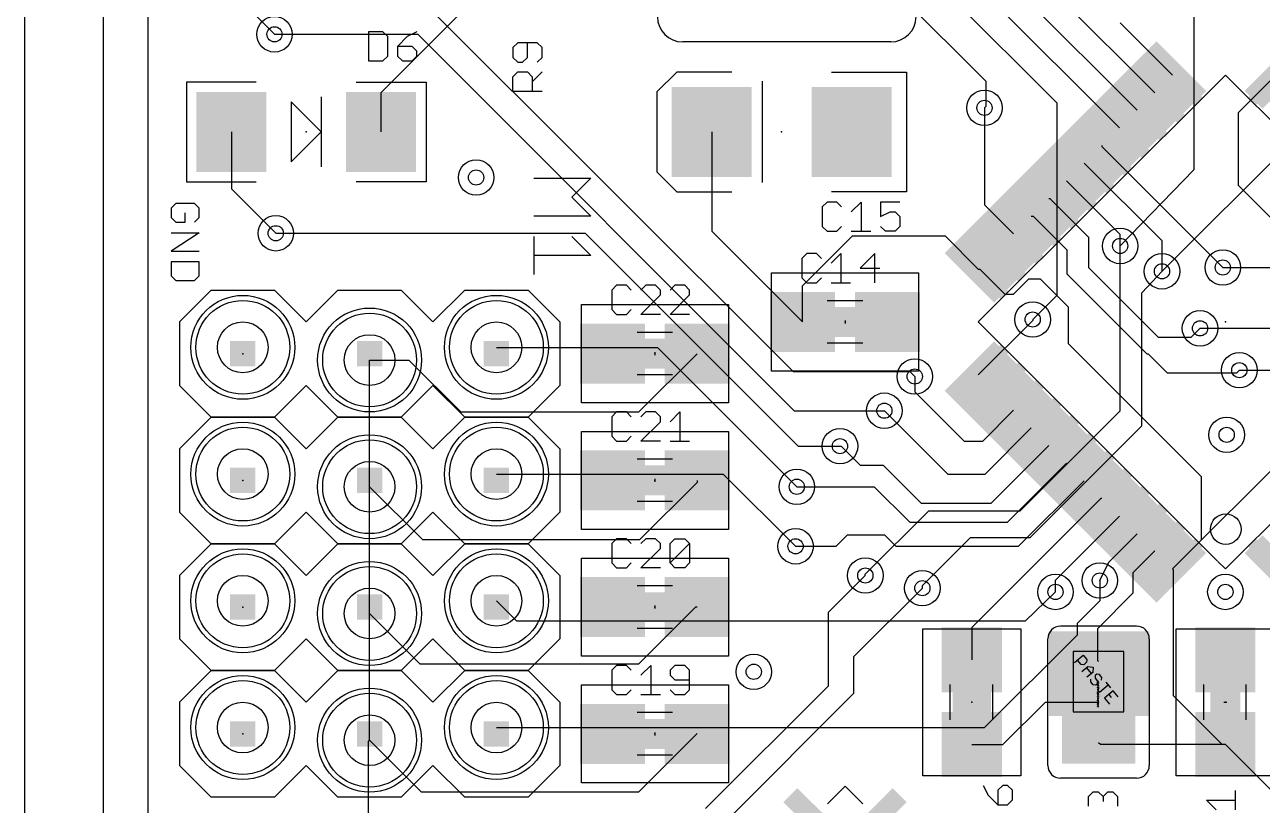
# Model space of a CAD drawing. Extents: x -2.5 to 58.7, y -2.3 to 56.7.
# Drawn here: x -2.46 to 22.33, y 18.25 to 33.9 of the extents above; entities that cross this region are included whole.
import ezdxf

# ---------------------------------------------------------------- set-up
doc = ezdxf.new("R2010")
doc.units = 0
for name, color, linetype in [('1', 22, 'CONTINUOUS'), ('16', 175, 'CONTINUOUS'), ('17', 82, 'CONTINUOUS'), ('18', 82, 'CONTINUOUS'), ('20', 7, 'CONTINUOUS'), ('21', 253, 'CONTINUOUS'), ('23', 7, 'CONTINUOUS'), ('25', 253, 'CONTINUOUS'), ('27', 253, 'CONTINUOUS'), ('29', 253, 'CONTINUOUS'), ('30', 253, 'CONTINUOUS'), ('31', 253, 'CONTINUOUS'), ('35', 253, 'CONTINUOUS'), ('39', 22, 'CONTINUOUS'), ('44', 253, 'CONTINUOUS'), ('51', 253, 'CONTINUOUS')]:
    doc.layers.add(name, color=color, linetype=linetype)

# ---------------------------------------------------------------- blocks, each defined once
blk = doc.blocks.new('RECT')
blk.add_solid([(-0.5, -0.5), (0.5, -0.5), (-0.5, 0.5), (0.5, 0.5)])
blk = doc.blocks.new('ROUNDP')
blk.add_circle((0, 0), 0.5)
blk = doc.blocks.new('ROUNDV')
blk.add_circle((0, 0), 0.5)

msp = doc.modelspace()

# ---------------------------------------------------------------- linework, layer by layer
at = {"layer": '1'}
for p, q in [((-0.889, -1.0922), (-0.889, 51.6382)), ((16.0274, 35.2704), (19.4687, 31.8291)), ((1.675, 34.5708), (2.54, 33.7058)), ((17.3736, 34.6313), (19.8222, 32.1826)), ((4.675, 32.5388), (6.477, 34.3408)), ((18.288, 34.424), (20.1758, 32.5362)), ((19.4818, 33.9373), (20.5293, 32.8897)), ((22.6027, 32.8897), (21.844, 32.131)), ((4.675, 31.75), (4.675, 32.5388)), ((16.764, 32.2326), (16.764, 30.2911)), ((21.844, 32.131), (21.844, 30.6832)), ((1.675, 31.75), (1.675, 30.6084)), ((11.3, 31.75), (11.3, 29.76)), ((19.1151, 31.4755), (19.1151, 31.4563)), ((19.1151, 31.4563), (21.5392, 29.0322)), ((20.32, 29.5636), (18.7616, 31.122)), ((19.4818, 29.6946), (18.408, 30.7684)), ((1.675, 30.6084), (2.5654, 29.718)), ((21.844, 30.6832), (23.114, 29.4132)), ((16.764, 30.2911), (17.3474, 29.7078)), ((18.0545, 30.4149), (18.0737, 30.4149)), ((18.0737, 30.4149), (18.8468, 29.6418)), ((17.7009, 30.0613), (17.7415, 30.0613)), ((17.7415, 30.0613), (18.415, 29.3878)), ((11.3, 29.76), (13.12, 27.94)), ((13.12, 28.6648), (14.1224, 29.6672)), ((14.1224, 29.6672), (15.9737, 29.6672)), ((15.9737, 29.6672), (16.6403, 29.0007)), ((18.8468, 29.6418), (18.8468, 29.0322)), ((19.4818, 29.464), (19.4818, 29.6946)), ((20.32, 28.956), (20.32, 29.5636)), ((18.415, 29.3878), (18.415, 28.9052)), ((18.8468, 29.0322), (20.2438, 27.6352)), ((16.6403, 29.0007), (16.6685, 29.0007)), ((16.6685, 29.0007), (17.1704, 28.4988)), ((17.3482, 28.4988), (17.653, 28.8036)), ((17.653, 28.8036), (17.8816, 28.8036)), ((17.8816, 28.8036), (18.4404, 28.2448)), ((18.415, 28.9052), (20.0152, 27.305)), ((13.12, 27.94), (13.12, 28.6648)), ((17.1704, 28.4988), (17.3482, 28.4988)), ((18.4404, 28.2448), (18.4404, 27.5082)), ((17.7292, 27.9683), (16.6403, 26.8793)), ((17.7292, 27.9908), (17.7292, 27.9683)), ((20.9042, 27.6352), (21.082, 27.813)), ((20.2438, 27.6352), (20.9042, 27.6352)), ((9.8416, 26.1366), (11.01, 27.305)), ((18.4404, 27.5082), (21.1074, 24.8412)), ((20.0152, 27.305), (20.0406, 27.305)), ((20.0406, 27.305), (20.4216, 26.924)), ((4.445, 24.638), (4.445, 27.178)), ((4.445, 27.178), (5.2324, 27.178)), ((5.2324, 27.178), (6.2738, 26.1366)), ((15.367, 26.8478), (15.367, 26.543)), ((20.4216, 26.924), (21.8186, 26.924)), ((21.8186, 26.924), (21.8694, 26.9748)), ((15.367, 26.543), (16.3576, 25.5524)), ((6.2738, 26.1366), (9.8416, 26.1366)), ((14.7574, 26.162), (16.0274, 24.892)), ((16.7275, 25.5524), (17.3474, 26.1722)), ((16.7742, 24.892), (17.7009, 25.8187)), ((16.3576, 25.5524), (16.7275, 25.5524)), ((23.114, 25.5749), (20.5293, 22.9902)), ((13.8684, 25.4508), (13.8938, 25.4508)), ((13.8938, 25.4508), (14.2748, 25.0698)), ((16.8971, 24.3078), (18.0545, 25.4651)), ((14.2748, 25.0698), (14.732, 25.0698)), ((14.732, 25.0698), (15.494, 24.3078)), ((17.2232, 23.9268), (18.408, 25.1116)), ((16.0274, 24.892), (16.7742, 24.892)), ((21.1074, 24.8412), (21.1074, 23.5683)), ((4.445, 22.098), (4.445, 24.638)), ((5.5118, 23.5712), (4.445, 24.638)), ((11.01, 24.726), (9.8552, 23.5712)), ((11.01, 24.765), (11.01, 24.726)), ((13.0048, 24.638), (14.5542, 24.638)), ((14.5542, 24.638), (15.2654, 23.9268)), ((17.4478, 23.4442), (18.7616, 24.758)), ((15.494, 24.3078), (16.8971, 24.3078)), ((19.0959, 24.4045), (16.51, 21.8186)), ((19.1151, 24.4045), (19.0959, 24.4045)), ((18.1864, 22.7686), (19.4687, 24.0509)), ((15.2654, 23.9268), (17.2232, 23.9268)), ((9.8552, 23.5712), (5.5118, 23.5712)), ((13.7922, 23.4442), (14.0208, 23.6728)), ((14.0208, 23.6728), (14.7574, 23.6728)), ((14.7574, 23.6728), (14.986, 23.4442)), ((19.2532, 23.1283), (19.8222, 23.6974)), ((21.1074, 23.5683), (20.5293, 22.9902)), ((12.9794, 23.4442), (13.7922, 23.4442)), ((14.986, 23.4442), (17.4478, 23.4442)), ((20.1688, 23.3438), (19.7358, 22.9108)), ((20.1758, 23.3438), (20.1688, 23.3438)), ((19.0754, 22.7584), (19.2532, 23.1283)), ((13.6398, 22.1234), (14.3764, 22.86)), ((19.7358, 22.9108), (19.7358, 22.5044)), ((20.5486, 22.971), (20.5293, 22.9902)), ((20.5486, 20.447), (20.5486, 22.971)), ((14.1478, 21.2344), (15.5194, 22.606)), ((18.1864, 22.5298), (18.1864, 22.7686)), ((19.7358, 22.5044), (19.0246, 21.7932)), ((4.445, 19.558), (4.445, 22.098)), ((5.461, 21.082), (4.445, 22.098)), ((10.9728, 22.225), (9.8298, 21.082)), ((11.01, 22.225), (10.9728, 22.225)), ((13.6398, 20.6502), (13.6398, 22.1234)), ((16.51, 21.8186), (16.51, 21.17)), ((19.0246, 21.7932), (19.0246, 21.1582)), ((9.8298, 21.082), (5.461, 21.082)), ((14.1478, 20.4978), (14.1478, 21.2344)), ((19.0246, 21.1582), (19.05, 21.1328)), ((11.176, 18.1864), (13.6398, 20.6502)), ((11.6332, 17.9832), (14.1478, 20.4978)), ((21.5256, 19.47), (20.5486, 20.447)), ((17.1332, 19.47), (17.9832, 20.32)), ((17.9832, 20.32), (19.05, 20.32)), ((10.9982, 19.685), (9.8298, 18.5166)), ((11.01, 19.685), (10.9982, 19.685)), ((5.4864, 18.5166), (4.445, 19.558)), ((16.51, 19.47), (17.1332, 19.47)), ((19.0872, 19.47), (19.05, 19.5072)), ((21.59, 19.47), (19.0872, 19.47)), ((21.59, 19.47), (21.5256, 19.47)), ((23.495, 17.565), (21.59, 19.47)), ((9.8298, 18.5166), (5.4864, 18.5166))]:
    msp.add_line(p, q, dxfattribs=at)
at = {"layer": '16'}
for p, q in [((-2.4638, -2.2606), (-2.4638, 56.7436)), ((20.955, 44.9834), (20.955, 30.988)), ((2.54, 37.338), (12.9286, 26.9494)), ((15.0114, 34.544), (16.7894, 32.766)), ((15.875, 34.671), (18.2118, 32.3342)), ((2.54, 33.7058), (5.4102, 33.7058)), ((5.4102, 33.7058), (12.954, 26.162)), ((16.7894, 32.766), (16.7894, 32.258)), ((16.7894, 32.258), (16.764, 32.2326)), ((18.2118, 32.3342), (18.2118, 28.4734)), ((23.495, 32.131), (20.32, 28.956)), ((20.955, 30.988), (19.4818, 29.464)), ((2.5654, 29.718), (8.763, 29.718)), ((8.763, 29.718), (13.0302, 25.4508)), ((19.4818, 26.162), (19.4818, 29.464)), ((21.5392, 29.0322), (23.0886, 29.0322)), ((19.9136, 28.5242), (20.32, 28.956)), ((19.9136, 25.8572), (19.9136, 28.5242)), ((18.2118, 28.4734), (17.7292, 27.9908)), ((21.082, 27.813), (22.5806, 27.813)), ((6.985, 27.432), (10.2108, 27.432)), ((10.2108, 27.432), (13.0048, 24.638)), ((12.9286, 26.9494), (15.2654, 26.9494)), ((15.2654, 26.9494), (15.367, 26.8478)), ((21.8694, 26.9748), (22.5298, 26.9748)), ((12.954, 26.162), (14.7574, 26.162)), ((17.4752, 24.1554), (19.4818, 26.162)), ((17.6784, 23.622), (19.9136, 25.8572)), ((13.0302, 25.4508), (13.8684, 25.4508)), ((6.985, 24.892), (11.5316, 24.892)), ((11.5316, 24.892), (12.9794, 23.4442)), ((14.3764, 22.8854), (15.6464, 24.1554)), ((15.6464, 24.1554), (17.4752, 24.1554)), ((15.5194, 22.6568), (16.4846, 23.622)), ((16.4846, 23.622), (17.6784, 23.622)), ((14.3764, 22.86), (14.3764, 22.8854)), ((15.5194, 22.606), (15.5194, 22.6568)), ((19.0754, 22.7584), (19.0754, 22.352)), ((7.3914, 21.9456), (6.985, 22.352)), ((17.5768, 21.9456), (18.1864, 22.5298)), ((19.0754, 22.352), (18.6182, 21.8948)), ((17.5768, 21.9456), (7.3914, 21.9456)), ((18.6182, 21.8948), (18.6182, 21.6662)), ((18.6182, 21.6662), (16.764, 19.812)), ((6.985, 19.812), (16.764, 19.812)), ((4.4196, 19.5326), (4.445, 19.558)), ((4.4196, 17.6022), (4.4196, 19.5326))]:
    msp.add_line(p, q, dxfattribs=at)
at = {"layer": '20'}
msp.add_line((0, 48.03), (0, 1.5), dxfattribs=at)
at = {"layer": '21'}
for p, q in [((2.175, 32.75), (0.775, 32.75)), ((0.775, 32.75), (0.775, 30.75)), ((4.175, 32.75), (5.575, 32.75)), ((5.575, 32.75), (5.575, 30.75)), ((10.6, 32.95), (10.2, 32.55)), ((11.7, 32.95), (10.6, 32.95)), ((12.319, 30.734), (12.319, 32.766)), ((13.7, 32.95), (15.2, 32.95)), ((15.2, 32.95), (15.2, 30.55)), ((16.6403, 27.94), (21.59, 32.8897)), ((21.59, 32.8897), (26.5397, 27.94)), ((10.2, 32.55), (10.2, 30.95)), ((3.475, 31.75), (2.875, 32.35)), ((2.875, 32.35), (2.875, 31.15)), ((3.475, 32.45), (3.475, 31.75)), ((2.875, 31.15), (3.475, 31.75)), ((3.475, 31.75), (3.475, 31.05)), ((0.775, 30.75), (2.175, 30.75)), ((5.575, 30.75), (4.175, 30.75)), ((10.2, 30.95), (10.6, 30.55)), ((10.6, 30.55), (11.7, 30.55)), ((15.2, 30.55), (13.7, 30.55)), ((1.27, 28.575), (0.635, 27.94)), ((1.27, 28.575), (2.54, 28.575)), ((2.54, 28.575), (3.175, 27.94)), ((3.175, 27.94), (3.81, 28.575)), ((3.81, 28.575), (5.08, 28.575)), ((5.08, 28.575), (5.715, 27.94)), ((5.715, 27.94), (6.35, 28.575)), ((6.35, 28.575), (7.62, 28.575)), ((7.62, 28.575), (8.255, 27.94)), ((0.635, 27.94), (0.635, 26.67)), ((8.255, 27.94), (8.255, 26.67)), ((13.97, 27.9705), (13.97, 27.9095)), ((21.4344, 23.1458), (16.6403, 27.94)), ((26.5397, 27.94), (21.59, 22.9902)), ((10.16, 27.3355), (10.16, 27.2745)), ((0.635, 26.67), (1.27, 26.035)), ((3.175, 26.67), (2.54, 26.035)), ((3.81, 26.035), (3.175, 26.67)), ((5.715, 26.67), (5.08, 26.035)), ((6.35, 26.035), (5.715, 26.67)), ((8.255, 26.67), (7.62, 26.035)), ((1.27, 26.035), (0.635, 25.4)), ((2.54, 26.035), (1.27, 26.035)), ((1.27, 26.035), (2.54, 26.035)), ((2.54, 26.035), (3.175, 25.4)), ((3.175, 25.4), (3.81, 26.035)), ((5.08, 26.035), (3.81, 26.035)), ((3.81, 26.035), (5.08, 26.035)), ((5.08, 26.035), (5.715, 25.4)), ((5.715, 25.4), (6.35, 26.035)), ((7.62, 26.035), (6.35, 26.035)), ((6.35, 26.035), (7.62, 26.035)), ((7.62, 26.035), (8.255, 25.4)), ((0.635, 25.4), (0.635, 24.13)), ((8.255, 25.4), (8.255, 24.13)), ((10.16, 24.7955), (10.16, 24.7345)), ((0.635, 24.13), (1.27, 23.495)), ((3.175, 24.13), (2.54, 23.495)), ((3.81, 23.495), (3.175, 24.13)), ((5.715, 24.13), (5.08, 23.495)), ((6.35, 23.495), (5.715, 24.13)), ((8.255, 24.13), (7.62, 23.495)), ((1.27, 23.495), (0.635, 22.86)), ((2.54, 23.495), (1.27, 23.495)), ((1.27, 23.495), (2.54, 23.495)), ((2.54, 23.495), (3.175, 22.86)), ((3.175, 22.86), (3.81, 23.495)), ((5.08, 23.495), (3.81, 23.495)), ((3.81, 23.495), (5.08, 23.495)), ((5.08, 23.495), (5.715, 22.86)), ((5.715, 22.86), (6.35, 23.495)), ((7.62, 23.495), (6.35, 23.495)), ((6.35, 23.495), (7.62, 23.495)), ((7.62, 23.495), (8.255, 22.86)), ((21.59, 22.9902), (21.4415, 23.1387)), ((0.635, 22.86), (0.635, 21.59)), ((8.255, 22.86), (8.255, 21.59)), ((10.16, 22.2555), (10.16, 22.1945)), ((19.812, 21.844), (18.288, 21.844)), ((0.635, 21.59), (1.27, 20.955)), ((3.175, 21.59), (2.54, 20.955)), ((3.81, 20.955), (3.175, 21.59)), ((5.715, 21.59), (5.08, 20.955)), ((6.35, 20.955), (5.715, 21.59)), ((8.255, 21.59), (7.62, 20.955)), ((18.034, 19.05), (18.034, 21.59)), ((20.066, 21.59), (20.066, 19.05)), ((1.27, 20.955), (0.635, 20.32)), ((2.54, 20.955), (1.27, 20.955)), ((1.27, 20.955), (2.54, 20.955)), ((2.54, 20.955), (3.175, 20.32)), ((3.175, 20.32), (3.81, 20.955)), ((5.08, 20.955), (3.81, 20.955)), ((3.81, 20.955), (5.08, 20.955)), ((5.08, 20.955), (5.715, 20.32)), ((5.715, 20.32), (6.35, 20.955)), ((7.62, 20.955), (6.35, 20.955)), ((6.35, 20.955), (7.62, 20.955)), ((7.62, 20.955), (8.255, 20.32)), ((0.635, 20.32), (0.635, 19.05)), ((8.255, 20.32), (8.255, 19.05)), ((21.5595, 20.32), (21.6205, 20.32)), ((10.16, 19.7155), (10.16, 19.6545)), ((0.635, 19.05), (1.27, 18.415)), ((3.175, 19.05), (2.54, 18.415)), ((3.81, 18.415), (3.175, 19.05)), ((5.715, 19.05), (5.08, 18.415)), ((6.35, 18.415), (5.715, 19.05)), ((8.255, 19.05), (7.62, 18.415)), ((13.6164, 18.2806), (13.97, 18.6341)), ((13.97, 18.6341), (14.3236, 18.2806)), ((19.812, 18.796), (18.288, 18.796)), ((2.54, 18.415), (1.27, 18.415)), ((5.08, 18.415), (3.81, 18.415)), ((7.62, 18.415), (6.35, 18.415))]:
    msp.add_line(p, q, dxfattribs=at)
msp.add_circle((21.5971, 23.7893), 0.3061, dxfattribs=at)
for centre, start, end in [((18.288, 21.59), 90, 180), ((19.812, 21.59), 0, 90), ((18.288, 19.05), 180, 270), ((19.812, 19.05), 270, 0)]:
    msp.add_arc(centre, 0.254, start, end, dxfattribs=at)
at = {"layer": '23'}
for p in [(3.175, 31.75), (12.7, 31.75), (13.97, 27.94), (21.59, 27.94), (1.905, 27.305), (10.16, 27.305), (1.905, 24.765), (10.16, 24.765), (1.905, 22.225), (10.16, 22.225), (16.51, 20.32), (19.05, 20.32), (21.59, 20.32), (1.905, 19.685), (10.16, 19.685)]:
    msp.add_point(p, dxfattribs=at)
at = {"layer": '25'}
for p, q in [((4.4196, 33.7571), (4.4196, 33.1724)), ((4.7119, 33.7571), (4.4196, 33.7571)), ((4.8094, 33.6596), (4.7119, 33.7571)), ((5.3941, 33.7571), (5.1992, 33.6596)), ((4.8094, 33.2698), (4.8094, 33.6596)), ((5.1992, 33.6596), (5.0043, 33.4647)), ((7.4122, 33.5363), (7.3147, 33.4388)), ((7.802, 33.5363), (7.4122, 33.5363)), ((7.6071, 33.2439), (7.6071, 33.5363)), ((7.8994, 33.4388), (7.802, 33.5363)), ((14.8844, 33.5534), (10.7188, 33.5534)), ((4.7119, 33.1724), (4.8094, 33.2698)), ((5.0043, 33.4647), (5.0043, 33.2698)), ((5.2966, 33.4647), (5.0043, 33.4647)), ((5.0043, 33.2698), (5.1017, 33.1724)), ((5.3941, 33.3673), (5.2966, 33.4647)), ((5.2966, 33.1724), (5.3941, 33.2698)), ((5.3941, 33.2698), (5.3941, 33.3673)), ((7.3147, 33.4388), (7.3147, 33.2439)), ((7.3147, 33.2439), (7.4122, 33.1465)), ((7.5096, 33.1465), (7.6071, 33.2439)), ((7.802, 33.1465), (7.8994, 33.2439)), ((7.8994, 33.2439), (7.8994, 33.4388)), ((4.4196, 33.1724), (4.7119, 33.1724)), ((5.1017, 33.1724), (5.2966, 33.1724)), ((7.4122, 33.1465), (7.5096, 33.1465)), ((7.3147, 32.8542), (7.4122, 32.9516)), ((7.3147, 32.5618), (7.3147, 32.8542)), ((7.4122, 32.9516), (7.6071, 32.9516)), ((7.6071, 32.9516), (7.7045, 32.8542)), ((7.7045, 32.7567), (7.8994, 32.9516)), ((7.7045, 32.8542), (7.7045, 32.5618)), ((7.8994, 32.5618), (7.3147, 32.5618)), ((7.7343, 30.8229), (8.8783, 30.8229)), ((8.8783, 30.8229), (8.497, 30.4416)), ((0.5631, 30.3149), (0.4699, 30.2217)), ((0.936, 30.3149), (0.5631, 30.3149)), ((1.0292, 30.2217), (0.936, 30.3149)), ((8.497, 30.4416), (8.8783, 30.0602)), ((13.6088, 30.3441), (13.5113, 30.2466)), ((13.5113, 30.2466), (13.5113, 29.8568)), ((13.8037, 30.3441), (13.6088, 30.3441)), ((13.9011, 30.2466), (13.8037, 30.3441)), ((14.096, 30.1492), (14.2909, 30.3441)), ((14.2909, 30.3441), (14.2909, 29.7594)), ((15.0705, 30.3441), (14.6807, 30.3441)), ((14.6807, 30.3441), (14.6807, 30.0517)), ((0.4699, 30.2217), (0.4699, 30.0353)), ((0.4699, 30.0353), (0.5631, 29.9421)), ((0.7495, 29.9421), (0.7495, 30.1285)), ((0.936, 29.9421), (1.0292, 30.0353)), ((1.0292, 30.0353), (1.0292, 30.2217)), ((8.8783, 30.0602), (7.7343, 30.0602)), ((14.6807, 30.0517), (14.8756, 30.1492)), ((14.8756, 30.1492), (14.973, 30.1492)), ((14.973, 30.1492), (15.0705, 30.0517)), ((15.0705, 30.0517), (15.0705, 29.8568)), ((0.5631, 29.9421), (0.7495, 29.9421)), ((13.5113, 29.8568), (13.6088, 29.7594)), ((13.6088, 29.7594), (13.8037, 29.7594)), ((13.8037, 29.7594), (13.9011, 29.8568)), ((14.096, 29.7594), (14.4858, 29.7594)), ((14.7781, 29.7594), (14.6807, 29.8568)), ((14.973, 29.7594), (14.7781, 29.7594)), ((15.0705, 29.8568), (14.973, 29.7594)), ((0.4699, 29.7302), (1.0292, 29.7302)), ((1.0292, 29.7302), (0.4699, 29.3574)), ((7.7343, 29.6535), (7.7343, 28.8909)), ((8.497, 29.6535), (8.8783, 29.2722)), ((0.4699, 29.3574), (1.0292, 29.3574)), ((8.8783, 29.2722), (7.7343, 29.2722)), ((13.2038, 29.3121), (13.1064, 29.2146)), ((13.3987, 29.3121), (13.2038, 29.3121)), ((13.4962, 29.2146), (13.3987, 29.3121)), ((13.6911, 29.1172), (13.886, 29.3121)), ((13.886, 29.3121), (13.886, 28.7274)), ((14.5681, 29.3121), (14.2758, 29.0197)), ((14.5681, 28.7274), (14.5681, 29.3121)), ((1.0292, 29.1455), (0.4699, 29.1455)), ((0.4699, 29.1455), (0.4699, 28.8659)), ((1.0292, 28.8659), (1.0292, 29.1455)), ((13.1064, 29.2146), (13.1064, 28.8248)), ((14.2758, 29.0197), (14.6656, 29.0197)), ((0.4699, 28.8659), (0.5631, 28.7727)), ((0.5631, 28.7727), (0.936, 28.7727)), ((0.936, 28.7727), (1.0292, 28.8659)), ((13.1064, 28.8248), (13.2038, 28.7274)), ((13.3987, 28.7274), (13.4962, 28.8248)), ((9.3938, 28.6771), (9.2964, 28.5796)), ((9.2964, 28.5796), (9.2964, 28.1898)), ((9.5887, 28.6771), (9.3938, 28.6771)), ((9.6862, 28.5796), (9.5887, 28.6771)), ((9.9785, 28.6771), (9.8811, 28.5796)), ((10.1734, 28.6771), (9.9785, 28.6771)), ((10.2709, 28.5796), (10.1734, 28.6771)), ((10.2709, 28.4822), (10.2709, 28.5796)), ((10.5632, 28.6771), (10.4658, 28.5796)), ((10.7581, 28.6771), (10.5632, 28.6771)), ((10.8556, 28.5796), (10.7581, 28.6771)), ((10.8556, 28.4822), (10.8556, 28.5796)), ((13.2038, 28.7274), (13.3987, 28.7274)), ((13.6911, 28.7274), (14.0809, 28.7274)), ((9.8811, 28.0924), (10.2709, 28.4822)), ((10.4658, 28.0924), (10.8556, 28.4822)), ((9.2964, 28.1898), (9.3938, 28.0924)), ((9.3938, 28.0924), (9.5887, 28.0924)), ((9.5887, 28.0924), (9.6862, 28.1898)), ((10.2709, 28.0924), (9.8811, 28.0924)), ((10.8556, 28.0924), (10.4658, 28.0924)), ((9.3938, 26.1371), (9.2964, 26.0396)), ((9.2964, 26.0396), (9.2964, 25.6498)), ((9.5887, 26.1371), (9.3938, 26.1371)), ((9.6862, 26.0396), (9.5887, 26.1371)), ((9.9785, 26.1371), (9.8811, 26.0396)), ((10.1734, 26.1371), (9.9785, 26.1371)), ((10.2709, 26.0396), (10.1734, 26.1371)), ((10.2709, 25.9422), (10.2709, 26.0396)), ((10.4658, 25.9422), (10.6607, 26.1371)), ((10.6607, 26.1371), (10.6607, 25.5524)), ((9.8811, 25.5524), (10.2709, 25.9422)), ((9.2964, 25.6498), (9.3938, 25.5524)), ((9.3938, 25.5524), (9.5887, 25.5524)), ((9.5887, 25.5524), (9.6862, 25.6498)), ((10.2709, 25.5524), (9.8811, 25.5524)), ((10.4658, 25.5524), (10.8556, 25.5524)), ((9.3938, 23.5971), (9.2964, 23.4996)), ((9.5887, 23.5971), (9.3938, 23.5971)), ((9.6862, 23.4996), (9.5887, 23.5971)), ((9.9785, 23.5971), (9.8811, 23.4996)), ((10.1734, 23.5971), (9.9785, 23.5971)), ((10.2709, 23.4996), (10.1734, 23.5971)), ((10.4658, 23.4996), (10.5632, 23.5971)), ((10.5632, 23.5971), (10.7581, 23.5971)), ((10.7581, 23.5971), (10.8556, 23.4996)), ((9.2964, 23.4996), (9.2964, 23.1098)), ((9.8811, 23.0124), (10.2709, 23.4022)), ((10.2709, 23.4022), (10.2709, 23.4996)), ((10.4658, 23.1098), (10.4658, 23.4996)), ((10.4658, 23.1098), (10.8556, 23.4996)), ((10.8556, 23.4996), (10.8556, 23.1098)), ((9.2964, 23.1098), (9.3938, 23.0124)), ((9.5887, 23.0124), (9.6862, 23.1098)), ((10.5632, 23.0124), (10.4658, 23.1098)), ((10.8556, 23.1098), (10.7581, 23.0124)), ((9.3938, 23.0124), (9.5887, 23.0124)), ((10.2709, 23.0124), (9.8811, 23.0124)), ((10.7581, 23.0124), (10.5632, 23.0124)), ((9.3938, 21.0571), (9.2964, 20.9596)), ((9.2964, 20.9596), (9.2964, 20.5698)), ((9.5887, 21.0571), (9.3938, 21.0571)), ((9.6862, 20.9596), (9.5887, 21.0571)), ((9.8811, 20.8622), (10.076, 21.0571)), ((10.076, 21.0571), (10.076, 20.4724)), ((10.5632, 21.0571), (10.4658, 20.9596)), ((10.4658, 20.9596), (10.4658, 20.8622)), ((10.4658, 20.8622), (10.5632, 20.7647)), ((10.7581, 21.0571), (10.5632, 21.0571)), ((10.8556, 20.9596), (10.7581, 21.0571)), ((10.8556, 20.5698), (10.8556, 20.9596)), ((10.5632, 20.7647), (10.8556, 20.7647)), ((9.2964, 20.5698), (9.3938, 20.4724)), ((9.3938, 20.4724), (9.5887, 20.4724)), ((9.5887, 20.4724), (9.6862, 20.5698)), ((9.8811, 20.4724), (10.2709, 20.4724)), ((10.4658, 20.5698), (10.5632, 20.4724)), ((10.5632, 20.4724), (10.7581, 20.4724)), ((10.7581, 20.4724), (10.8556, 20.5698)), ((16.7381, 18.6529), (16.8356, 18.458)), ((17.1279, 18.6529), (17.0305, 18.5554)), ((17.2254, 18.6529), (17.1279, 18.6529)), ((17.3228, 18.5554), (17.2254, 18.6529)), ((16.8356, 18.458), (17.0305, 18.2631)), ((17.0305, 18.5554), (17.0305, 18.2631)), ((17.2254, 18.2631), (17.3228, 18.3605)), ((17.3228, 18.3605), (17.3228, 18.5554)), ((18.8463, 18.4289), (18.9438, 18.5264)), ((18.8463, 18.234), (18.8463, 18.4289)), ((18.9438, 18.5264), (19.0412, 18.5264)), ((19.0412, 18.5264), (19.1387, 18.4289)), ((19.1387, 18.4289), (19.2361, 18.5264)), ((19.1387, 18.4289), (19.1387, 18.3315)), ((19.2361, 18.5264), (19.3336, 18.5264)), ((19.3336, 18.5264), (19.431, 18.4289)), ((19.431, 18.4289), (19.431, 18.234)), ((21.4034, 18.162), (21.2085, 18.3569)), ((21.2085, 18.3569), (21.7932, 18.3569)), ((21.7932, 18.162), (21.7932, 18.5518)), ((17.0305, 18.2631), (17.2254, 18.2631))]:
    msp.add_line(p, q, dxfattribs=at)
for centre, start, end in [((10.7188, 34.0614), 180, 270), ((14.8844, 34.0614), 270, 0)]:
    msp.add_arc(centre, 0.508, start, end, dxfattribs=at)
at = {"layer": '27'}
for p, q in [((19.03, 20.7489), (19.03, 20.7355)), ((19.03, 20.7355), (19.05, 20.7355)), ((19.03, 20.7171), (19.03, 20.7305)), ((19.05, 20.7238), (19.03, 20.7238)), ((19.0333, 20.7121), (19.03, 20.7087)), ((19.03, 20.7087), (19.03, 20.702)), ((19.03, 20.702), (19.0333, 20.6987)), ((19.03, 20.687), (19.0367, 20.6936)), ((19.0367, 20.6803), (19.03, 20.687)), ((19.03, 20.6719), (19.0333, 20.6752)), ((19.03, 20.6619), (19.03, 20.6719)), ((19.05, 20.6619), (19.03, 20.6619)), ((19.0333, 20.6384), (19.03, 20.6384)), ((19.03, 20.625), (19.0333, 20.625)), ((19.03, 20.6166), (19.0333, 20.62)), ((19.03, 20.6066), (19.03, 20.6166)), ((19.05, 20.6066), (19.03, 20.6066)), ((19.0333, 20.5831), (19.03, 20.5798)), ((19.03, 20.5798), (19.03, 20.5731)), ((19.0333, 20.6987), (19.0367, 20.6987)), ((19.0333, 20.6752), (19.04, 20.6752)), ((19.04, 20.6317), (19.0333, 20.6384)), ((19.0333, 20.625), (19.04, 20.6317)), ((19.0333, 20.62), (19.0367, 20.62)), ((19.0367, 20.6987), (19.04, 20.702)), ((19.0367, 20.6936), (19.05, 20.6936)), ((19.05, 20.6803), (19.0367, 20.6803)), ((19.0367, 20.62), (19.04, 20.6166)), ((19.04, 20.7355), (19.04, 20.7422)), ((19.04, 20.7087), (19.0433, 20.7121)), ((19.04, 20.702), (19.04, 20.7087)), ((19.04, 20.6803), (19.04, 20.6936)), ((19.04, 20.6752), (19.0433, 20.6719)), ((19.04, 20.6317), (19.05, 20.6317)), ((19.04, 20.6166), (19.0433, 20.62)), ((19.04, 20.6066), (19.04, 20.6166)), ((19.0433, 20.7121), (19.0467, 20.7121)), ((19.0433, 20.6719), (19.0433, 20.6619)), ((19.0433, 20.62), (19.0467, 20.62)), ((19.0467, 20.7121), (19.05, 20.7087)), ((19.05, 20.702), (19.0467, 20.6987)), ((19.0467, 20.62), (19.05, 20.6166)), ((19.05, 20.5798), (19.0467, 20.5831)), ((19.05, 20.7355), (19.05, 20.7489)), ((19.05, 20.7087), (19.05, 20.702)), ((19.05, 20.6166), (19.05, 20.6066)), ((19.05, 20.5731), (19.05, 20.5798)), ((19.0533, 20.6435), (19.0533, 20.6568)), ((19.0533, 20.5882), (19.0533, 20.6016)), ((19.03, 20.5731), (19.0333, 20.5698)), ((19.03, 20.5514), (19.05, 20.5647)), ((19.05, 20.5647), (19.03, 20.5647)), ((19.05, 20.5514), (19.03, 20.5514)), ((19.03, 20.5246), (19.0333, 20.5279)), ((19.03, 20.5179), (19.03, 20.5246)), ((19.0333, 20.5145), (19.03, 20.5179)), ((19.03, 20.4961), (19.03, 20.5095)), ((19.05, 20.4961), (19.03, 20.4961)), ((19.0333, 20.4911), (19.03, 20.4877)), ((19.03, 20.4877), (19.03, 20.4811)), ((19.03, 20.4811), (19.0333, 20.4777)), ((19.0333, 20.4726), (19.03, 20.4693)), ((19.03, 20.4693), (19.03, 20.4626)), ((19.03, 20.4626), (19.0333, 20.4593)), ((19.03, 20.4325), (19.0333, 20.4358)), ((19.03, 20.4258), (19.03, 20.4325)), ((19.0333, 20.4225), (19.03, 20.4258)), ((19.0333, 20.399), (19.03, 20.3956)), ((19.03, 20.3956), (19.03, 20.3856)), ((19.03, 20.3856), (19.05, 20.3856)), ((19.03, 20.3739), (19.0367, 20.3806)), ((19.0367, 20.3672), (19.03, 20.3739)), ((19.03, 20.3588), (19.0333, 20.3622)), ((19.03, 20.3488), (19.03, 20.3588)), ((19.05, 20.3488), (19.03, 20.3488)), ((19.0333, 20.5698), (19.0467, 20.5698)), ((19.0333, 20.5279), (19.0367, 20.5279)), ((19.0467, 20.4911), (19.0333, 20.4911)), ((19.0333, 20.4777), (19.0467, 20.4777)), ((19.0367, 20.4726), (19.0333, 20.4726)), ((19.0333, 20.4358), (19.0367, 20.4358)), ((19.0467, 20.399), (19.0333, 20.399)), ((19.0333, 20.3622), (19.04, 20.3622)), ((19.0367, 20.5279), (19.04, 20.5246)), ((19.05, 20.4593), (19.0367, 20.4726)), ((19.0367, 20.4358), (19.04, 20.4325)), ((19.0367, 20.3806), (19.05, 20.3806)), ((19.05, 20.3672), (19.0367, 20.3672)), ((19.04, 20.5246), (19.0433, 20.5279)), ((19.04, 20.5246), (19.04, 20.5212)), ((19.04, 20.4961), (19.04, 20.5028)), ((19.04, 20.4409), (19.04, 20.4542)), ((19.04, 20.4325), (19.0433, 20.4358)), ((19.04, 20.4325), (19.04, 20.4291)), ((19.04, 20.4041), (19.04, 20.4174)), ((19.04, 20.3672), (19.04, 20.3806)), ((19.04, 20.3622), (19.0433, 20.3588)), ((19.04, 20.3304), (19.04, 20.3437)), ((19.0433, 20.5279), (19.0467, 20.5279)), ((19.0433, 20.4358), (19.0467, 20.4358)), ((19.0433, 20.3588), (19.0433, 20.3488)), ((19.0467, 20.5698), (19.05, 20.5731)), ((19.0467, 20.5279), (19.05, 20.5246)), ((19.05, 20.5179), (19.0467, 20.5145)), ((19.05, 20.4877), (19.0467, 20.4911)), ((19.0467, 20.4777), (19.05, 20.4811)), ((19.0467, 20.4358), (19.05, 20.4325)), ((19.05, 20.4258), (19.0467, 20.4225)), ((19.05, 20.3956), (19.0467, 20.399)), ((19.05, 20.5246), (19.05, 20.5179)), ((19.05, 20.4811), (19.05, 20.4877)), ((19.05, 20.4726), (19.05, 20.4593)), ((19.05, 20.4325), (19.05, 20.4258)), ((19.05, 20.3856), (19.05, 20.3956)), ((19.0533, 20.533), (19.0533, 20.5463)), ((19.03, 20.322), (19.0333, 20.3253)), ((19.03, 20.312), (19.03, 20.322)), ((19.05, 20.312), (19.03, 20.312)), ((19.03, 20.3069), (19.03, 20.2936)), ((19.03, 20.2936), (19.05, 20.2936)), ((19.03, 20.2852), (19.0333, 20.2885)), ((19.03, 20.2751), (19.03, 20.2852)), ((19.05, 20.2751), (19.03, 20.2751)), ((19.0367, 20.2634), (19.03, 20.2701)), ((19.03, 20.2701), (19.05, 20.2701)), ((19.03, 20.2567), (19.0367, 20.2634)), ((19.05, 20.2567), (19.03, 20.2567)), ((19.0467, 20.2517), (19.03, 20.2517)), ((19.03, 20.2383), (19.0467, 20.2383)), ((19.03, 20.2266), (19.03, 20.2332)), ((19.0467, 20.2299), (19.03, 20.2299)), ((19.0333, 20.3253), (19.04, 20.3253)), ((19.0333, 20.2885), (19.04, 20.2885)), ((19.04, 20.3253), (19.0433, 20.322)), ((19.04, 20.2936), (19.04, 20.3002)), ((19.04, 20.2885), (19.0433, 20.2852)), ((19.0433, 20.3187), (19.05, 20.3253)), ((19.0433, 20.322), (19.0433, 20.312)), ((19.0433, 20.2852), (19.0433, 20.2751)), ((19.05, 20.2483), (19.0467, 20.2517)), ((19.0467, 20.2383), (19.05, 20.2416)), ((19.05, 20.2266), (19.0467, 20.2299)), ((19.0467, 20.2199), (19.05, 20.2232)), ((19.05, 20.2936), (19.05, 20.3069)), ((19.05, 20.2416), (19.05, 20.2483)), ((19.05, 20.2232), (19.05, 20.2266))]:
    msp.add_line(p, q, dxfattribs=at)
at = {"layer": '39'}
for p, q in [((12.497, 28.923), (15.443, 28.923)), ((12.497, 26.957), (12.497, 28.923)), ((15.443, 28.923), (15.443, 26.957)), ((8.687, 28.288), (11.633, 28.288)), ((8.687, 26.322), (8.687, 28.288)), ((11.633, 28.288), (11.633, 26.322)), ((15.443, 26.957), (12.497, 26.957)), ((11.633, 26.322), (8.687, 26.322)), ((8.687, 25.748), (11.633, 25.748)), ((8.687, 23.782), (8.687, 25.748)), ((11.633, 25.748), (11.633, 23.782)), ((11.633, 23.782), (8.687, 23.782)), ((8.687, 23.208), (11.633, 23.208)), ((8.687, 21.242), (8.687, 23.208)), ((11.633, 23.208), (11.633, 21.242)), ((15.527, 18.847), (15.527, 21.793)), ((15.527, 21.793), (17.493, 21.793)), ((17.493, 21.793), (17.493, 18.847)), ((20.607, 18.847), (20.607, 21.793)), ((20.607, 21.793), (22.573, 21.793)), ((11.633, 21.242), (8.687, 21.242)), ((8.687, 20.668), (11.633, 20.668)), ((8.687, 18.702), (8.687, 20.668)), ((11.633, 20.668), (11.633, 18.702)), ((17.493, 18.847), (15.527, 18.847)), ((22.573, 18.847), (20.607, 18.847)), ((11.633, 18.702), (8.687, 18.702))]:
    msp.add_line(p, q, dxfattribs=at)
at = {"layer": '44'}
for centre, radius in [((2.54, 33.7058), 0.1524), ((16.764, 32.2326), 0.1524), ((6.5786, 30.8356), 0.1524), ((2.5654, 29.718), 0.1524), ((19.4818, 29.464), 0.1524), ((20.32, 28.956), 0.1524), ((21.5392, 29.0322), 0.1524), ((17.7292, 27.9908), 0.1524), ((1.905, 27.432), 0.508), ((6.985, 27.432), 0.508), ((21.082, 27.813), 0.1524), ((4.445, 27.178), 0.508), ((21.8694, 26.9748), 0.1524), ((15.367, 26.8478), 0.1524), ((14.7574, 26.162), 0.1524), ((21.6154, 25.6794), 0.1524), ((13.8684, 25.4508), 0.1524), ((1.905, 24.892), 0.508), ((6.985, 24.892), 0.508), ((4.445, 24.638), 0.508), ((13.0048, 24.638), 0.1524), ((12.9794, 23.4442), 0.1524), ((1.905, 22.352), 0.508), ((6.985, 22.352), 0.508), ((14.3764, 22.86), 0.1524), ((19.0754, 22.7584), 0.1524), ((4.445, 22.098), 0.508), ((15.5194, 22.606), 0.1524), ((18.1864, 22.5298), 0.1524), ((21.59, 22.5298), 0.1524), ((12.1412, 20.9296), 0.1524), ((1.905, 19.812), 0.508), ((6.985, 19.812), 0.508), ((4.445, 19.558), 0.508)]:
    msp.add_circle(centre, radius, dxfattribs=at)
at = {"layer": '51'}
for p, q in [((13.614, 28.372), (14.326, 28.372)), ((9.804, 27.737), (10.516, 27.737)), ((13.614, 27.521), (14.326, 27.521)), ((9.804, 26.886), (10.516, 26.886)), ((9.804, 25.197), (10.516, 25.197)), ((9.804, 24.346), (10.516, 24.346)), ((9.804, 22.657), (10.516, 22.657)), ((9.804, 21.806), (10.516, 21.806)), ((18.542, 21.336), (18.542, 20.1295)), ((19.558, 21.336), (18.542, 21.336)), ((19.558, 20.1295), (19.558, 21.336)), ((18.5661, 21.1145), (18.7414, 21.2615)), ((18.6981, 21.0759), (18.6246, 21.1635)), ((18.7518, 21.0712), (18.6981, 21.0759)), ((18.7414, 21.2615), (18.8149, 21.1739)), ((18.8102, 21.1202), (18.7518, 21.0712)), ((18.8149, 21.1739), (18.8102, 21.1202)), ((18.7165, 20.9353), (18.8333, 21.0334)), ((18.8041, 21.0088), (18.9021, 20.892)), ((18.9314, 20.9165), (18.8145, 20.8185)), ((18.8333, 21.0334), (18.9408, 21.024)), ((18.9408, 21.024), (18.9314, 20.9165)), ((18.9836, 20.8542), (18.9789, 20.8005)), ((19.0129, 20.8787), (18.9836, 20.8542)), ((19.0666, 20.874), (19.0129, 20.8787)), ((19.1156, 20.8156), (19.0666, 20.874)), ((16.078, 19.964), (16.078, 20.676)), ((16.929, 19.964), (16.929, 20.676)), ((18.8913, 20.7269), (18.896, 20.7807)), ((18.9403, 20.6685), (18.8913, 20.7269)), ((18.9941, 20.6638), (18.9403, 20.6685)), ((18.9789, 20.8005), (19.028, 20.742)), ((19.0233, 20.6883), (18.9941, 20.6638)), ((19.028, 20.742), (19.0233, 20.6883)), ((19.0662, 20.5186), (19.2414, 20.6656)), ((19.1109, 20.7619), (19.1156, 20.8156)), ((19.1924, 20.7241), (19.2904, 20.6072)), ((21.158, 19.964), (21.158, 20.676)), ((22.009, 19.964), (22.009, 20.676)), ((19.3427, 20.5449), (19.1675, 20.3978)), ((19.1675, 20.3978), (19.2655, 20.281)), ((19.2551, 20.4714), (19.3041, 20.4129)), ((19.4408, 20.428), (19.3427, 20.5449)), ((9.804, 20.117), (10.516, 20.117)), ((18.542, 20.1295), (19.558, 20.1295)), ((9.804, 19.266), (10.516, 19.266))]:
    msp.add_line(p, q, dxfattribs=at)

# ---------------------------------------------------------------- block references
at = {"layer": '1'}
for p, xscale, yscale, rotation in [((20.5293, 32.8897), 1.2, 0.3, 315), ((22.6507, 32.8897), 1.2, 0.3, 225), ((20.1758, 32.5362), 1.2, 0.3, 315), ((11.3, 31.75), 1.6, 1.4, 270), ((14.1, 31.75), 1.6, 1.4, 270), ((19.8222, 32.1826), 1.2, 0.3, 315), ((19.4687, 31.8291), 1.2, 0.3, 315), ((19.1151, 31.4755), 1.2, 0.3, 315), ((18.7616, 31.122), 1.2, 0.3, 315), ((18.408, 30.7684), 1.2, 0.3, 315), ((18.0545, 30.4149), 1.2, 0.3, 315), ((17.7009, 30.0613), 1.2, 0.3, 315), ((17.3474, 29.7078), 1.2, 0.3, 315), ((16.9938, 29.3542), 1.2, 0.3, 315), ((16.6403, 29.0007), 1.2, 0.3, 315), ((16.6403, 26.8793), 1.2, 0.3, 45), ((16.9938, 26.5258), 1.2, 0.3, 45), ((17.3474, 26.1722), 1.2, 0.3, 45), ((17.7009, 25.8187), 1.2, 0.3, 45), ((18.0545, 25.4651), 1.2, 0.3, 45), ((18.408, 25.1116), 1.2, 0.3, 45), ((18.7616, 24.758), 1.2, 0.3, 45), ((19.1151, 24.4045), 1.2, 0.3, 45), ((19.4687, 24.0509), 1.2, 0.3, 45), ((19.8222, 23.6974), 1.2, 0.3, 45), ((20.1758, 23.3438), 1.2, 0.3, 45), ((20.5293, 22.9902), 1.2, 0.3, 45), ((22.6507, 22.9902), 1.2, 0.3, 135), ((19.05, 21.1328), 0.635, 1.27, 90), ((19.05, 20.32), 0.635, 1.27, 90), ((19.05, 19.5072), 0.635, 1.27, 90)]:
    msp.add_blockref('RECT', p, dxfattribs=dict(at, xscale=xscale, yscale=yscale, rotation=rotation))
at = {"layer": '1', "xscale": 1.2, "yscale": 1.4}
for p in [(1.675, 31.75), (4.675, 31.75)]:
    msp.add_blockref('RECT', p, dxfattribs=at)
at = {"layer": '1', "xscale": 1.1}
for p in [(13.12, 27.94), (14.82, 27.94), (9.31, 27.305), (11.01, 27.305), (9.31, 24.765), (11.01, 24.765), (9.31, 22.225), (11.01, 22.225), (9.31, 19.685), (11.01, 19.685)]:
    msp.add_blockref('RECT', p, dxfattribs=at)
at = {"layer": '1', "xscale": 1.1, "rotation": 90}
for p in [(16.51, 21.17), (21.59, 21.17), (16.51, 19.47), (21.59, 19.47)]:
    msp.add_blockref('RECT', p, dxfattribs=at)
at = {"layer": '1', "yscale": 0.3}
for p, rotation in [((13.2629, 18.0684), 315), ((14.6771, 18.0684), 225)]:
    msp.add_blockref('RECT', p, dxfattribs=dict(at, rotation=rotation))
at = {"layer": '17', "xscale": 1.8796, "yscale": 1.8796, "rotation": 90}
for p in [(1.905, 27.432), (1.905, 27.432), (6.985, 27.432), (6.985, 27.432), (4.445, 27.178), (4.445, 27.178), (1.905, 24.892), (1.905, 24.892), (6.985, 24.892), (6.985, 24.892), (4.445, 24.638), (4.445, 24.638), (1.905, 22.352), (1.905, 22.352), (6.985, 22.352), (6.985, 22.352), (4.445, 22.098), (4.445, 22.098), (1.905, 19.812), (1.905, 19.812), (6.985, 19.812), (6.985, 19.812), (4.445, 19.558), (4.445, 19.558)]:
    msp.add_blockref('ROUNDP', p, dxfattribs=at)
at = {"layer": '18', "xscale": 0.7112, "yscale": 0.7112}
for p in [(2.54, 33.7058), (2.54, 33.7058), (16.764, 32.2326), (16.764, 32.2326), (6.5786, 30.8356), (6.5786, 30.8356), (2.5654, 29.718), (2.5654, 29.718), (19.4818, 29.464), (19.4818, 29.464), (20.32, 28.956), (20.32, 28.956), (21.5392, 29.0322), (21.5392, 29.0322), (17.7292, 27.9908), (17.7292, 27.9908), (21.082, 27.813), (21.082, 27.813), (21.8694, 26.9748), (21.8694, 26.9748), (15.367, 26.8478), (15.367, 26.8478), (14.7574, 26.162), (14.7574, 26.162), (21.6154, 25.6794), (21.6154, 25.6794), (13.8684, 25.4508), (13.8684, 25.4508), (13.0048, 24.638), (13.0048, 24.638), (12.9794, 23.4442), (12.9794, 23.4442), (14.3764, 22.86), (14.3764, 22.86), (19.0754, 22.7584), (19.0754, 22.7584), (15.5194, 22.606), (15.5194, 22.606), (18.1864, 22.5298), (18.1864, 22.5298), (21.59, 22.5298), (21.59, 22.5298), (12.1412, 20.9296), (12.1412, 20.9296)]:
    msp.add_blockref('ROUNDV', p, dxfattribs=at)
at = {"layer": '21', "xscale": 0.4572, "yscale": 0.762, "rotation": 90}
msp.add_blockref('RECT', (16.51, 20.32), dxfattribs=at)
at = {"layer": '29'}
for name, p, xscale, yscale, rotation in [('RECT', (20.5293, 32.8897), 1.4032, 0.5032, 315), ('RECT', (22.6507, 32.8897), 1.4032, 0.5032, 225), ('RECT', (20.1758, 32.5362), 1.4032, 0.5032, 315), ('RECT', (19.8222, 32.1826), 1.4032, 0.5032, 315), ('RECT', (11.3, 31.75), 1.8032, 1.6032, 270), ('RECT', (14.1, 31.75), 1.8032, 1.6032, 270), ('RECT', (19.4687, 31.8291), 1.4032, 0.5032, 315), ('RECT', (19.1151, 31.4755), 1.4032, 0.5032, 315), ('RECT', (18.7616, 31.122), 1.4032, 0.5032, 315), ('RECT', (18.408, 30.7684), 1.4032, 0.5032, 315), ('RECT', (18.0545, 30.4149), 1.4032, 0.5032, 315), ('RECT', (17.7009, 30.0613), 1.4032, 0.5032, 315), ('RECT', (17.3474, 29.7078), 1.4032, 0.5032, 315), ('RECT', (16.9938, 29.3542), 1.4032, 0.5032, 315), ('RECT', (16.6403, 29.0007), 1.4032, 0.5032, 315), ('ROUNDP', (1.905, 27.432), 2.0828, 2.0828, 90), ('ROUNDP', (6.985, 27.432), 2.0828, 2.0828, 90), ('ROUNDP', (4.445, 27.178), 2.0828, 2.0828, 90), ('RECT', (16.6403, 26.8793), 1.4032, 0.5032, 45), ('RECT', (16.9938, 26.5258), 1.4032, 0.5032, 45), ('RECT', (17.3474, 26.1722), 1.4032, 0.5032, 45), ('RECT', (17.7009, 25.8187), 1.4032, 0.5032, 45), ('RECT', (18.0545, 25.4651), 1.4032, 0.5032, 45), ('ROUNDP', (1.905, 24.892), 2.0828, 2.0828, 90), ('ROUNDP', (6.985, 24.892), 2.0828, 2.0828, 90), ('RECT', (18.408, 25.1116), 1.4032, 0.5032, 45), ('ROUNDP', (4.445, 24.638), 2.0828, 2.0828, 90), ('RECT', (18.7616, 24.758), 1.4032, 0.5032, 45), ('RECT', (19.1151, 24.4045), 1.4032, 0.5032, 45), ('RECT', (19.4687, 24.0509), 1.4032, 0.5032, 45), ('RECT', (19.8222, 23.6974), 1.4032, 0.5032, 45), ('RECT', (20.1758, 23.3438), 1.4032, 0.5032, 45), ('RECT', (20.5293, 22.9902), 1.4032, 0.5032, 45), ('RECT', (22.6507, 22.9902), 1.4032, 0.5032, 135), ('ROUNDP', (1.905, 22.352), 2.0828, 2.0828, 90), ('ROUNDP', (6.985, 22.352), 2.0828, 2.0828, 90), ('ROUNDP', (4.445, 22.098), 2.0828, 2.0828, 90), ('RECT', (16.51, 21.17), 1.3032, 1.2032, 90), ('RECT', (21.59, 21.17), 1.3032, 1.2032, 90), ('RECT', (19.05, 21.1328), 0.8382, 1.4732, 90), ('ROUNDP', (1.905, 19.812), 2.0828, 2.0828, 90), ('ROUNDP', (6.985, 19.812), 2.0828, 2.0828, 90), ('ROUNDP', (4.445, 19.558), 2.0828, 2.0828, 90), ('RECT', (19.05, 20.32), 0.8382, 1.4732, 90), ('RECT', (16.51, 19.47), 1.3032, 1.2032, 90), ('RECT', (21.59, 19.47), 1.3032, 1.2032, 90), ('RECT', (19.05, 19.5072), 0.8382, 1.4732, 90), ('RECT', (13.2452, 18.0861), 1.05, 0.4, 315), ('RECT', (14.6948, 18.0861), 1.05, 0.4, 225)]:
    msp.add_blockref(name, p, dxfattribs=dict(at, xscale=xscale, yscale=yscale, rotation=rotation))
for p, xscale, yscale in [((1.675, 31.75), 1.4032, 1.6032), ((4.675, 31.75), 1.4032, 1.6032), ((13.12, 27.94), 1.3032, 1.2032), ((14.82, 27.94), 1.3032, 1.2032), ((9.31, 27.305), 1.3032, 1.2032), ((11.01, 27.305), 1.3032, 1.2032), ((9.31, 24.765), 1.3032, 1.2032), ((11.01, 24.765), 1.3032, 1.2032), ((9.31, 22.225), 1.3032, 1.2032), ((11.01, 22.225), 1.3032, 1.2032), ((9.31, 19.685), 1.3032, 1.2032), ((11.01, 19.685), 1.3032, 1.2032)]:
    msp.add_blockref('RECT', p, dxfattribs=dict(at, xscale=xscale, yscale=yscale))
at = {"layer": '30', "xscale": 2.0828, "yscale": 2.0828, "rotation": 90}
for p in [(1.905, 27.432), (6.985, 27.432), (4.445, 27.178), (1.905, 24.892), (6.985, 24.892), (4.445, 24.638), (1.905, 22.352), (6.985, 22.352), (4.445, 22.098), (1.905, 19.812), (6.985, 19.812), (4.445, 19.558)]:
    msp.add_blockref('ROUNDP', p, dxfattribs=at)
at = {"layer": '31'}
for p, xscale, yscale, rotation in [((20.5293, 32.8897), 1.2, 0.3, 315), ((22.6507, 32.8897), 1.2, 0.3, 225), ((20.1758, 32.5362), 1.2, 0.3, 315), ((11.3, 31.75), 1.6, 1.4, 270), ((14.1, 31.75), 1.6, 1.4, 270), ((19.8222, 32.1826), 1.2, 0.3, 315), ((19.4687, 31.8291), 1.2, 0.3, 315), ((19.1151, 31.4755), 1.2, 0.3, 315), ((18.7616, 31.122), 1.2, 0.3, 315), ((18.408, 30.7684), 1.2, 0.3, 315), ((18.0545, 30.4149), 1.2, 0.3, 315), ((17.7009, 30.0613), 1.2, 0.3, 315), ((17.3474, 29.7078), 1.2, 0.3, 315), ((16.9938, 29.3542), 1.2, 0.3, 315), ((16.6403, 29.0007), 1.2, 0.3, 315), ((16.6403, 26.8793), 1.2, 0.3, 45), ((16.9938, 26.5258), 1.2, 0.3, 45), ((17.3474, 26.1722), 1.2, 0.3, 45), ((17.7009, 25.8187), 1.2, 0.3, 45), ((18.0545, 25.4651), 1.2, 0.3, 45), ((18.408, 25.1116), 1.2, 0.3, 45), ((18.7616, 24.758), 1.2, 0.3, 45), ((19.1151, 24.4045), 1.2, 0.3, 45), ((19.4687, 24.0509), 1.2, 0.3, 45), ((19.8222, 23.6974), 1.2, 0.3, 45), ((20.1758, 23.3438), 1.2, 0.3, 45), ((20.5293, 22.9902), 1.2, 0.3, 45), ((22.6507, 22.9902), 1.2, 0.3, 135), ((19.0627, 20.8915), 1.7018, 2.0066, 90)]:
    msp.add_blockref('RECT', p, dxfattribs=dict(at, xscale=xscale, yscale=yscale, rotation=rotation))
at = {"layer": '31', "xscale": 1.2, "yscale": 1.4}
for p in [(1.675, 31.75), (4.675, 31.75)]:
    msp.add_blockref('RECT', p, dxfattribs=at)
at = {"layer": '31', "xscale": 1.1}
for p in [(13.12, 27.94), (14.82, 27.94), (9.31, 27.305), (11.01, 27.305), (9.31, 24.765), (11.01, 24.765), (9.31, 22.225), (11.01, 22.225), (9.31, 19.685), (11.01, 19.685)]:
    msp.add_blockref('RECT', p, dxfattribs=at)
at = {"layer": '31', "xscale": 1.1, "rotation": 90}
for p in [(16.51, 21.17), (21.59, 21.17), (16.51, 19.47), (21.59, 19.47)]:
    msp.add_blockref('RECT', p, dxfattribs=at)
at = {"layer": '35', "xscale": 0.3998, "yscale": 0.6}
for p in [(13.97, 27.94), (10.16, 27.305), (10.16, 24.765), (10.16, 22.225), (10.16, 19.685)]:
    msp.add_blockref('RECT', p, dxfattribs=at)
at = {"layer": '35', "xscale": 0.3998, "yscale": 0.6, "rotation": 90}
for p in [(16.51, 20.32), (21.59, 20.32)]:
    msp.add_blockref('RECT', p, dxfattribs=at)
at = {"layer": '51', "xscale": 0.22}
for p, rotation in [((20.7061, 32.713), 225), ((22.4739, 32.713), 135), ((20.3526, 32.3594), 225), ((19.999, 32.0059), 225), ((19.6455, 31.6523), 225), ((19.2919, 31.2988), 225), ((18.9383, 30.9452), 225), ((18.5848, 30.5917), 225), ((18.2312, 30.2381), 225), ((17.8777, 29.8845), 225), ((17.5241, 29.531), 225), ((17.1706, 29.1774), 225), ((16.817, 28.8239), 225), ((16.817, 27.0561), 315), ((17.1706, 26.7026), 315), ((17.5241, 26.349), 315), ((17.8777, 25.9955), 315), ((18.2312, 25.6419), 315), ((18.5848, 25.2883), 315), ((18.9383, 24.9348), 315), ((19.2919, 24.5812), 315), ((19.6455, 24.2277), 315), ((19.999, 23.8741), 315), ((20.3526, 23.5206), 315), ((20.7061, 23.167), 315), ((22.4739, 23.167), 45)]:
    msp.add_blockref('RECT', p, dxfattribs=dict(at, rotation=rotation))
at = {"layer": '51'}
for p, xscale, yscale in [((13.3819, 27.9451), 0.5001, 0.95), ((14.5503, 27.9451), 0.5001, 0.95), ((9.5719, 27.3101), 0.5001, 0.95), ((10.7402, 27.3101), 0.5001, 0.95), ((1.905, 27.305), 0.508, 0.508), ((4.445, 27.305), 0.508, 0.508), ((6.985, 27.305), 0.508, 0.508), ((9.5719, 24.7701), 0.5001, 0.95), ((10.7402, 24.7701), 0.5001, 0.95), ((1.905, 24.765), 0.508, 0.508), ((4.445, 24.765), 0.508, 0.508), ((6.985, 24.765), 0.508, 0.508), ((9.5719, 22.2301), 0.5001, 0.95), ((10.7402, 22.2301), 0.5001, 0.95), ((1.905, 22.225), 0.508, 0.508), ((4.445, 22.225), 0.508, 0.508), ((6.985, 22.225), 0.508, 0.508), ((9.5719, 19.6901), 0.5001, 0.95), ((10.7402, 19.6901), 0.5001, 0.95), ((1.905, 19.685), 0.508, 0.508), ((4.445, 19.685), 0.508, 0.508), ((6.985, 19.685), 0.508, 0.508)]:
    msp.add_blockref('RECT', p, dxfattribs=dict(at, xscale=xscale, yscale=yscale))
at = {"layer": '51', "xscale": 0.5001, "yscale": 0.95, "rotation": 90}
for p in [(16.5049, 20.9002), (21.5849, 20.9002), (16.5049, 19.7319), (21.5849, 19.7319)]:
    msp.add_blockref('RECT', p, dxfattribs=at)

doc.saveas('drawing.dxf')
